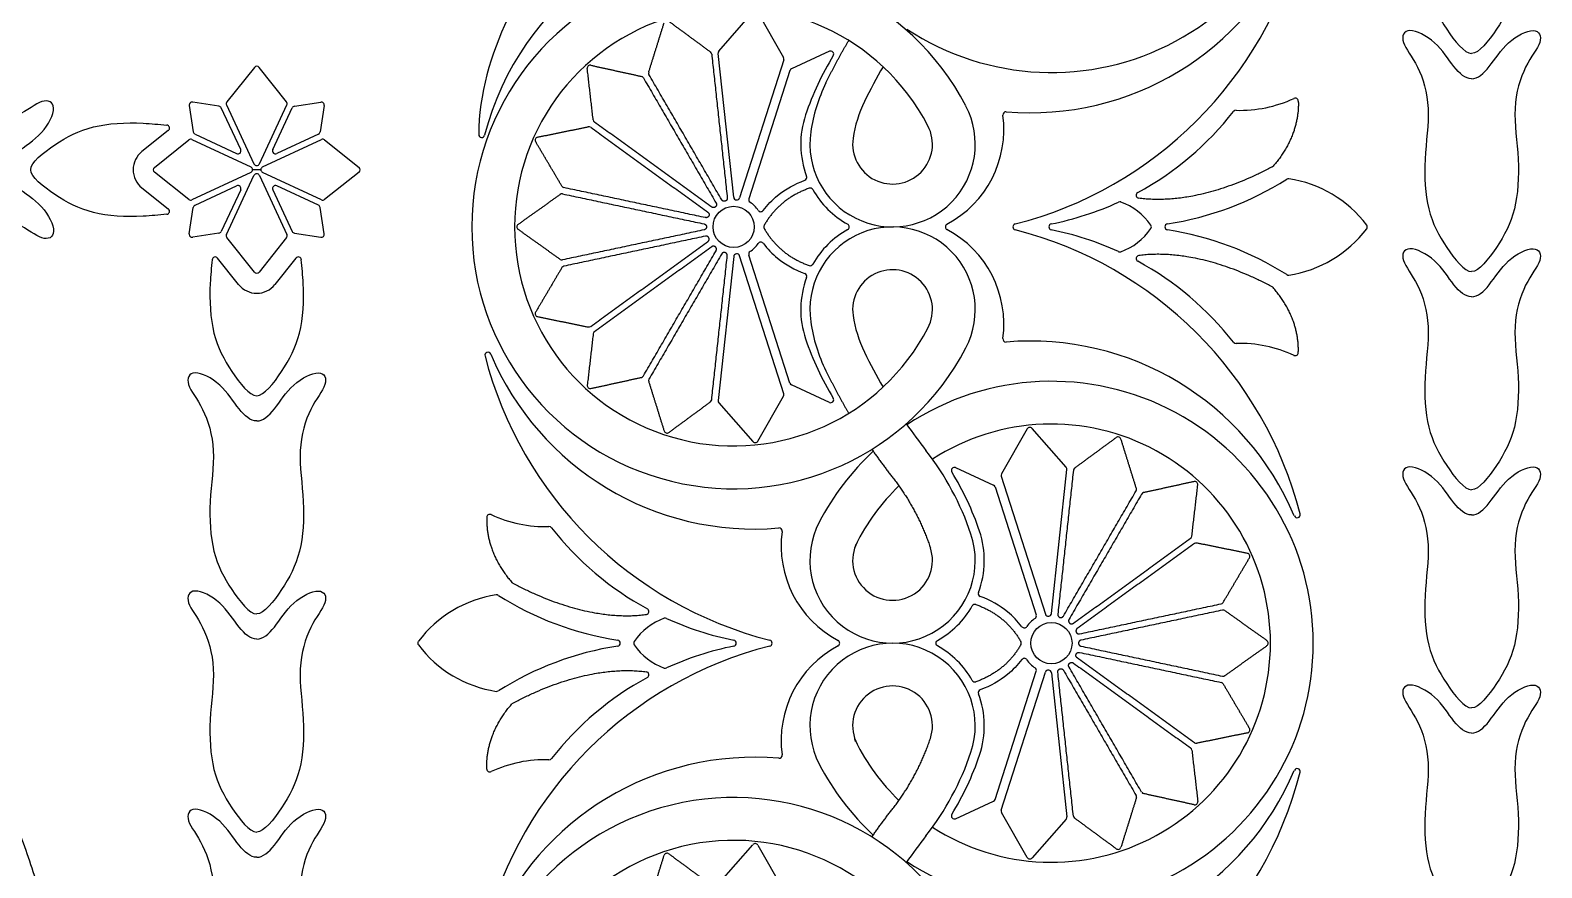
# Model space of a CAD drawing. Header units: millimetres. Extents: x -100 to 100, y -100 to 100.
# Drawn here: x 63.98 to 99.23, y 52.99 to 72.52 of the extents above; entities that cross this region are included whole.
import ezdxf

# ---------------------------------------------------------------- set-up
doc = ezdxf.new("R2010")
doc.units = ezdxf.units.MM
doc.header["$MEASUREMENT"] = 0
doc.layers.add('Layer 03', color=5, linetype='Continuous')

msp = doc.modelspace()

# ---------------------------------------------------------------- linework, layer by layer
at = {"layer": 'Layer 03'}
for p, q in [((80.039, 72.032), (80.834, 72.938)), ((80.948, 72.927), (81.546, 71.879)), ((80.385, 68.622), (80.021, 71.978)), ((82.617, 72.025), (81.732, 71.616)), ((81.552, 71.823), (80.522, 68.609)), ((81.694, 71.574), (80.737, 68.588)), ((68.891, 69.733), (68.438, 70.705)), ((69.639, 69.733), (70.093, 70.705)), ((67.204, 70.18), (66.588, 69.687)), ((66.88, 69.32), (67.682, 69.96)), ((67.756, 69.969), (69.128, 69.329)), ((67.826, 70.093), (68.797, 69.639)), ((70.705, 70.093), (69.733, 69.639)), ((67.682, 68.57), (66.88, 69.21)), ((69.128, 69.201), (67.756, 68.562)), ((66.588, 68.843), (67.204, 68.351)), ((67.826, 68.438), (68.797, 68.891)), ((68.891, 68.797), (68.438, 67.826)), ((69.639, 68.797), (70.093, 67.826)), ((70.705, 68.438), (69.733, 68.891)), ((68.843, 66.588), (68.351, 67.204)), ((70.18, 67.204), (69.687, 66.588)), ((80.385, 67.241), (80.021, 63.886)), ((81.552, 64.041), (80.522, 67.255)), ((81.694, 64.29), (80.737, 67.275)), ((82.617, 63.839), (81.732, 64.247)), ((80.039, 63.832), (80.834, 62.925)), ((80.948, 62.937), (81.546, 63.984)), ((87.229, 63.222), (86.631, 62.175)), ((88.139, 62.328), (87.343, 63.234)), ((85.56, 62.32), (86.446, 61.912)), ((86.625, 62.118), (87.655, 58.904)), ((87.792, 58.918), (88.156, 62.274)), ((86.483, 61.869), (87.44, 58.884)), ((86.483, 54.585), (87.44, 57.571)), ((86.625, 54.336), (87.655, 57.551)), ((87.792, 57.537), (88.156, 54.181)), ((85.56, 54.134), (86.446, 54.543)), ((87.229, 53.232), (86.631, 54.28)), ((88.139, 54.127), (87.343, 53.221)), ((80.039, 52.623), (80.834, 53.529)), ((80.948, 53.518), (81.546, 52.47))]:
    msp.add_line(p, q, dxfattribs=at)
for points in [[(69.21, 71.65), (68.57, 70.848)], [(69.96, 70.848), (69.32, 71.65)], [(68.385, 70.745), (67.772, 70.839)], [(70.146, 70.745), (70.759, 70.839)], [(67.691, 70.759), (67.786, 70.146)], [(68.562, 70.774), (69.201, 69.402)], [(69.329, 69.402), (69.969, 70.774)], [(70.839, 70.759), (70.745, 70.146)], [(69.402, 69.329), (70.774, 69.969)], [(70.848, 69.96), (71.65, 69.32)], [(68.562, 67.756), (69.201, 69.128)], [(69.361, 69.265), (69.169, 69.265)], [(69.329, 69.128), (69.969, 67.756)], [(70.774, 68.562), (69.402, 69.201)], [(71.65, 69.21), (70.848, 68.57)], [(67.691, 67.772), (67.786, 68.385)], [(70.839, 67.772), (70.745, 68.385)], [(68.385, 67.786), (67.772, 67.691)], [(69.21, 66.88), (68.57, 67.682)], [(69.96, 67.682), (69.32, 66.88)], [(70.146, 67.786), (70.759, 67.691)]]:
    msp.add_lwpolyline(points, dxfattribs=at)
for centre in [(80.384, 67.932), (87.793, 58.227)]:
    msp.add_circle(centre, 0.48, dxfattribs=at)
for centre, radius, start, end in [((87.793, 77.636), 6.105, 236.5062, 360), ((81.059, 68.399), 6.692, 85.7091, 165.5444), ((87.307, 77.268), 6.675, 265.1109, 337.0985), ((84.671, 76.925), 9.211, 284.3254, 345.5405), ((80.384, 67.932), 6.105, 27.4996, 180), ((80.384, 67.932), 5.107, 27.5, 180), ((79.802, 71.954), 0.0704, 6.1828, 53.6544), ((80.091, 71.986), 0.0704, 138.7112, 186.1828), ((88.456, 68.393), 6.747, 148.4433, 161.4283), ((82.647, 71.961), 0.0704, 328.4433, 114.7634), ((69.265, 71.606), 0.0704, 38.5846, 141.4154), ((77.042, 71.631), 0.0704, 77.6021, 186.6068), ((78.471, 71.518), 0.0704, 162.659, 210.1306), ((81.485, 71.844), 0.0704, 342.235, 29.7066), ((81.761, 71.552), 0.0704, 114.7634, 162.235), ((94.945, 65.25), 12.802, 149.9203, 154.0496), ((78.219, 71.372), 0.0704, 30.1306, 77.6021), ((86.083, 69.563), 3.945, 154.0496, 171.5255), ((67.761, 70.77), 0.0704, 81.2435, 188.7565), ((68.625, 70.804), 0.0704, 141.4154, 205), ((69.905, 70.804), 0.0704, 335, 38.5846), ((70.77, 70.77), 0.0704, 351.2435, 98.7565), ((86.083, 69.563), 2.947, 154.0496, 171.5255), ((92.184, 73.665), 3.016, 268.3699, 294.7926), ((93.478, 70.863), 0.0704, 2.313, 114.7926), ((68.374, 70.675), 0.0704, 25, 81.2435), ((70.156, 70.675), 0.0704, 98.7565, 155), ((84.089, 69.86), 2.14, 161.4283, 200.5145), ((84.089, 69.86), 1.928, 171.5255, 27.4989), ((84.186, 70.202), 2.499, 297.959, 7.7055), ((86.733, 70.546), 0.0704, 85.1109, 187.7055), ((86.363, 75.069), 7.211, 298.5007, 321.9383), ((92.096, 70.58), 0.0704, 88.3699, 141.9383), ((67.161, 70.235), 0.0704, 308.5846, 84.8825), ((67.855, 70.156), 0.0704, 188.7565, 245), ((70.675, 70.156), 0.0704, 295, 351.2435), ((77.009, 70.197), 0.0704, 54.0783, 101.5499), ((77.18, 70.433), 0.0704, 186.6068, 234.0783), ((84.089, 69.86), 0.93, 171.5255, 27.5), ((67.726, 69.905), 0.0704, 65, 128.5846), ((70.804, 69.905), 0.0704, 51.4154, 115), ((74.511, 70.087), 0.0704, 179.9404, 345.5444), ((75.828, 69.955), 0.0704, 101.5499, 210.5545), ((66.924, 69.265), 0.54, 128.5846, 231.4154), ((68.827, 69.703), 0.0704, 245, 25), ((69.703, 69.703), 0.0704, 155, 295), ((66.924, 69.265), 0.0704, 128.5846, 231.4154), ((69.099, 69.265), 0.0704, 295, 65), ((69.265, 69.432), 0.0704, 205, 335), ((69.265, 69.099), 0.0704, 25, 155), ((69.432, 69.265), 0.0704, 115, 245), ((71.606, 69.265), 0.0704, 308.5846, 51.4154), ((82.019, 69.086), 0.0704, 290.2491, 20.5145), ((92.908, 69.392), 0.0704, 297.8858, 318.7274), ((68.827, 68.827), 0.0704, 335, 115), ((69.703, 68.827), 0.0704, 65, 205), ((76.441, 68.917), 0.0704, 210.5545, 258.0337), ((82.169, 68.765), 0.0704, 29.693, 109.4667), ((84.089, 69.86), 2.14, 209.693, 240.7518), ((89.838, 68.67), 0.0704, 118.5007, 262.3825), ((89.392, 75.174), 7.257, 278.7502, 302.3831), ((93.317, 68.986), 0.0704, 81.3906, 122.3831), ((92.908, 66.287), 2.8, 37.0477, 81.3906), ((67.726, 68.625), 0.0704, 231.4154, 295), ((67.855, 68.374), 0.0704, 115, 171.2435), ((70.675, 68.374), 0.0704, 8.7565, 65), ((70.804, 68.625), 0.0704, 245, 308.5846), ((76.381, 68.632), 0.0704, 78.0261, 125.4977), ((80.455, 68.63), 0.0704, 186.1828, 342.235), ((80.805, 68.567), 0.0704, 162.235, 236.4901), ((80.384, 67.932), 0.691, 33.887, 56.4901), ((86.363, 75.069), 7.211, 281.4156, 294.5409), ((89.388, 68.446), 0.0704, 70.5139, 114.5409), ((88.94, 67.181), 1.411, 34.0307, 70.5139), ((67.161, 68.296), 0.0704, 275.1175, 51.4154), ((81.016, 68.356), 0.0704, 213.887, 322.6225), ((67.761, 67.761), 0.0704, 171.2435, 278.7565), ((68.374, 67.855), 0.0704, 278.7565, 335), ((68.625, 67.726), 0.0704, 155, 218.5846), ((69.905, 67.726), 0.0704, 321.4154, 25), ((70.156, 67.855), 0.0704, 205, 261.2435), ((70.77, 67.761), 0.0704, 261.2435, 8.7565), ((80.384, 67.932), 6.105, 180, 332.5004), ((80.384, 67.932), 5.107, 180, 332.5), ((75.399, 67.932), 0.0704, 125.4977, 234.5023), ((81.156, 67.932), 0.0704, 150.0428, 209.9572), ((84.089, 66.003), 1.928, 332.5011, 188.4745), ((84.089, 66.003), 2.14, 119.2482, 150.307), ((83.009, 67.932), 0.0704, 299.2482, 60.7518), ((85.391, 67.932), 0.0704, 117.959, 242.041), ((84.186, 65.662), 2.499, 352.2945, 62.041), ((86.967, 67.932), 0.0704, 104.3254, 255.6746), ((84.671, 58.939), 9.211, 14.4595, 75.6746), ((87.804, 67.932), 0.0704, 101.4156, 258.5844), ((86.363, 60.795), 7.211, 65.4591, 78.5844), ((88.94, 68.682), 1.411, 289.4861, 325.9693), ((90.052, 67.932), 0.0704, 325.9693, 34.0307), ((90.507, 67.932), 0.0704, 98.7502, 261.2498), ((89.392, 60.69), 7.257, 57.6169, 81.2498), ((92.908, 69.576), 2.8, 278.6094, 322.9523), ((95.087, 67.932), 0.0704, 322.9523, 37.0477), ((80.805, 67.297), 0.0704, 123.5099, 197.765), ((80.384, 67.932), 0.691, 303.5099, 326.113), ((81.016, 67.507), 0.0704, 37.3775, 146.113), ((89.388, 67.418), 0.0704, 245.4591, 289.4861), ((68.296, 67.161), 0.0704, 38.5846, 174.8825), ((70.235, 67.161), 0.0704, 5.1175, 141.4154), ((76.381, 67.232), 0.0704, 234.5023, 281.9739), ((76.441, 66.947), 0.0704, 101.9739, 149.4455), ((80.455, 67.234), 0.0704, 17.765, 173.8172), ((82.169, 67.098), 0.0704, 250.5333, 330.307), ((89.838, 67.194), 0.0704, 97.6175, 241.4993), ((86.363, 60.795), 7.211, 38.0617, 61.4993), ((69.265, 66.924), 0.0704, 218.5846, 321.4154), ((84.089, 66.003), 2.14, 159.4855, 198.5717), ((82.019, 66.778), 0.0704, 339.4855, 69.7509), ((84.089, 66.003), 0.93, 332.5, 188.4745), ((93.317, 66.878), 0.0704, 237.6169, 278.6094), ((69.265, 66.924), 0.54, 218.5846, 321.4154), ((92.908, 66.472), 0.0704, 41.2726, 62.1142), ((75.828, 65.908), 0.0704, 149.4455, 258.4501), ((77.009, 65.667), 0.0704, 258.4501, 305.9217), ((86.083, 66.301), 3.945, 188.4745, 205.9504), ((86.083, 66.301), 2.947, 188.4745, 205.9504), ((77.18, 65.431), 0.0704, 125.9217, 173.3932), ((88.456, 67.471), 6.747, 198.5717, 211.5567), ((86.733, 65.318), 0.0704, 172.2945, 274.8891), ((87.307, 58.596), 6.675, 22.9015, 94.8891), ((92.096, 65.284), 0.0704, 218.0617, 271.6301), ((92.184, 62.199), 3.016, 65.2074, 91.6301), ((74.656, 64.938), 0.0704, 22.9015, 194.4595), ((83.507, 67.22), 9.211, 194.4595, 255.6746), ((80.87, 67.563), 6.675, 202.9015, 274.8891), ((94.945, 70.613), 12.802, 205.9504, 210.0797), ((93.478, 65), 0.0704, 245.2074, 357.687), ((77.042, 64.233), 0.0704, 173.3932, 282.3979), ((78.219, 64.492), 0.0704, 282.3979, 329.8694), ((78.471, 64.346), 0.0704, 149.8694, 197.341), ((81.761, 64.311), 0.0704, 197.765, 245.2366), ((87.793, 58.227), 6.105, 0, 123.4938), ((79.802, 63.909), 0.0704, 306.3456, 353.8172), ((80.091, 63.878), 0.0704, 173.8172, 221.2888), ((81.485, 64.019), 0.0704, 330.2934, 17.765), ((82.647, 63.903), 0.0704, 245.2366, 31.5567), ((78.831, 63.195), 0.0704, 197.341, 306.3456), ((94.945, 70.613), 12.802, 214.6123, 218.0717), ((87.793, 58.227), 5.107, 0, 122.8968), ((87.29, 63.187), 0.0704, 41.2888, 150.2934), ((80.887, 62.972), 0.0704, 221.2888, 330.2934), ((89.347, 62.965), 0.0704, 17.341, 126.3456), ((87.793, 58.227), 6.105, 132.8864, 152.5), ((79.721, 58.688), 6.536, 18.5717, 38.0721), ((85.53, 62.256), 0.0704, 65.2366, 211.5567), ((79.721, 58.688), 6.747, 18.5717, 31.5567), ((86.692, 62.14), 0.0704, 150.2934, 197.765), ((88.086, 62.281), 0.0704, 353.8172, 41.2888), ((88.375, 62.25), 0.0704, 126.3456, 173.8172), ((87.793, 58.227), 5.107, 134.1258, 153.3181), ((86.416, 61.848), 0.0704, 17.765, 65.2366), ((89.706, 61.813), 0.0704, 329.8694, 17.341), ((89.958, 61.667), 0.0704, 102.3979, 149.8694), ((91.136, 61.926), 0.0704, 353.3932, 102.3979), ((74.699, 61.159), 0.0704, 65.2074, 177.687), ((75.993, 63.961), 3.016, 245.2074, 271.6301), ((84.089, 60.156), 1.928, 152.5, 18.5717), ((93.522, 61.221), 0.0704, 202.9015, 14.4595), ((76.081, 60.876), 0.0704, 38.0617, 91.6301), ((81.814, 65.365), 7.211, 218.0617, 241.4993), ((81.445, 60.842), 0.0704, 352.2945, 94.8891), ((83.991, 60.497), 2.499, 172.2945, 242.041), ((84.089, 60.156), 2.14, 339.4855, 18.5717), ((90.997, 60.728), 0.0704, 305.9217, 353.3932), ((84.089, 60.156), 0.93, 152.5, 18.5717), ((91.168, 60.492), 0.0704, 78.4501, 125.9217), ((92.349, 60.251), 0.0704, 329.4455, 78.4501), ((75.269, 59.688), 0.0704, 221.2726, 242.1142), ((75.269, 56.583), 2.8, 98.6094, 142.9523), ((74.86, 59.282), 0.0704, 57.6169, 98.6094), ((78.785, 65.47), 7.257, 237.6169, 261.2498), ((86.159, 59.381), 0.0704, 159.4855, 249.7509), ((78.339, 58.966), 0.0704, 277.6175, 61.4993), ((84.089, 60.156), 2.14, 299.2482, 330.307), ((86.009, 59.061), 0.0704, 70.5333, 150.307), ((87.373, 58.862), 0.0704, 303.5099, 17.765), ((87.722, 58.925), 0.0704, 197.765, 353.8172), ((91.736, 59.212), 0.0704, 281.9663, 329.4455), ((91.797, 58.928), 0.0704, 54.5023, 101.9739), ((79.237, 57.477), 1.411, 109.4861, 145.9693), ((78.79, 58.741), 0.0704, 65.4591, 109.4861), ((81.814, 65.365), 7.211, 245.4591, 258.5844), ((87.161, 58.652), 0.0704, 217.3775, 326.113), ((87.793, 58.227), 0.691, 123.5099, 146.113), ((73.09, 58.227), 0.0704, 142.9523, 217.0477), ((75.269, 59.872), 2.8, 217.0477, 261.3906), ((83.507, 49.235), 9.211, 104.3254, 165.5405), ((78.785, 50.985), 7.257, 98.7502, 122.3831), ((77.67, 58.227), 0.0704, 278.7502, 81.2498), ((78.126, 58.227), 0.0704, 145.9693, 214.0307), ((79.237, 58.978), 1.411, 214.0307, 250.5139), ((81.814, 51.09), 7.211, 101.4156, 114.5409), ((80.373, 58.227), 0.0704, 281.4156, 78.5844), ((81.21, 58.227), 0.0704, 284.3254, 75.6746), ((83.991, 55.958), 2.499, 117.959, 187.7055), ((84.089, 56.299), 1.928, 341.4283, 207.5), ((82.786, 58.227), 0.0704, 297.959, 62.041), ((87.793, 58.227), 6.105, 236.5062, 0), ((87.793, 58.227), 5.107, 237.1032, 0), ((85.168, 58.227), 0.0704, 119.2482, 240.7518), ((84.089, 56.299), 2.14, 29.693, 60.7518), ((87.021, 58.227), 0.0704, 330.0428, 29.9572), ((92.778, 58.227), 0.0704, 305.4977, 54.5023), ((87.161, 57.803), 0.0704, 33.887, 142.6225), ((87.793, 58.227), 0.691, 213.887, 236.4901), ((78.339, 57.489), 0.0704, 298.5007, 82.3825), ((78.79, 57.714), 0.0704, 250.5139, 294.5409), ((87.373, 57.592), 0.0704, 342.235, 56.4901), ((87.722, 57.529), 0.0704, 6.1828, 162.235), ((91.797, 57.527), 0.0704, 258.0261, 305.4977), ((74.86, 57.173), 0.0704, 261.3906, 302.3831), ((81.814, 51.09), 7.211, 118.5007, 141.9383), ((84.089, 56.299), 0.93, 341.4283, 207.5), ((86.009, 57.394), 0.0704, 209.693, 289.4667), ((86.159, 57.073), 0.0704, 110.2491, 200.5145), ((91.736, 57.242), 0.0704, 30.5545, 78.0261), ((75.269, 56.767), 0.0704, 117.8858, 138.7274), ((84.089, 56.299), 2.14, 341.4283, 20.5145), ((92.349, 56.204), 0.0704, 281.5499, 30.5545), ((87.793, 58.227), 5.107, 206.6819, 225.8742), ((79.721, 57.766), 6.536, 321.9279, 341.4283), ((90.997, 55.726), 0.0704, 6.6068, 54.0783), ((91.168, 55.962), 0.0704, 234.0783, 281.5499), ((80.87, 48.892), 6.675, 85.1109, 157.0985), ((75.993, 52.494), 3.016, 88.3699, 114.7926), ((76.081, 55.579), 0.0704, 268.3699, 321.9383), ((81.445, 55.613), 0.0704, 265.1109, 7.7055), ((87.793, 58.227), 6.105, 207.5, 227.1136), ((79.721, 57.766), 6.747, 328.4433, 341.4283), ((74.699, 55.296), 0.0704, 182.313, 294.7926), ((87.307, 57.858), 6.675, 265.1109, 337.0985), ((84.671, 57.516), 9.211, 284.3254, 345.5405), ((93.522, 55.233), 0.0704, 345.5405, 157.0985), ((80.384, 48.523), 6.105, 27.4996, 180), ((89.706, 54.641), 0.0704, 342.659, 30.1306), ((89.958, 54.787), 0.0704, 210.1306, 257.6021), ((86.416, 54.607), 0.0704, 294.7634, 342.235), ((86.692, 54.315), 0.0704, 162.235, 209.7066), ((91.136, 54.529), 0.0704, 257.6021, 6.6068), ((85.53, 54.198), 0.0704, 148.4433, 294.7634), ((88.086, 54.173), 0.0704, 318.7112, 6.1828), ((88.375, 54.205), 0.0704, 186.1828, 233.6544), ((80.384, 48.523), 5.107, 27.5, 180), ((94.945, 45.841), 12.802, 141.9283, 145.3877), ((78.831, 53.26), 0.0704, 53.6544, 162.659), ((80.887, 53.483), 0.0704, 29.7066, 138.7112), ((87.29, 53.267), 0.0704, 209.7066, 318.7112), ((89.347, 53.49), 0.0704, 233.6544, 342.659)]:
    msp.add_arc(centre, radius, start, end, dxfattribs=at)
for points, knots in [([(80.833, 77.545), (79.069, 76.783), (76.778, 75.167), (75.058, 73.113), (74.442, 71.011), (74.441, 70.087)], [0.165914, 0.165914, 0.165914, 0.165914, 3.251906, 6.503812, 9.241287, 9.241287, 9.241287, 9.241287]), ([(63.995, 69.265), (63.995, 69.432), (64.567, 69.885), (65.389, 70.323), (66.394, 70.382), (66.986, 70.321), (67.167, 70.305)], [-7.459801, -7.459801, -7.459801, -7.459801, -6.713821, -5.96784, -5.22186, -4.883497, -4.883497, -4.883497, -4.883497]), ([(67.167, 68.226), (66.986, 68.209), (66.394, 68.149), (65.389, 68.207), (64.567, 68.646), (63.995, 69.099), (63.995, 69.265)], [4.883497, 4.883497, 4.883497, 4.883497, 5.22186, 5.96784, 6.713821, 7.459801, 7.459801, 7.459801, 7.459801]), ([(68.226, 67.167), (68.209, 66.986), (68.149, 66.394), (68.207, 65.389), (68.646, 64.567), (69.099, 63.995), (69.265, 63.995)], [4.883497, 4.883497, 4.883497, 4.883497, 5.22186, 5.96784, 6.713821, 7.459801, 7.459801, 7.459801, 7.459801]), ([(69.265, 63.995), (69.432, 63.995), (69.885, 64.567), (70.323, 65.389), (70.382, 66.394), (70.321, 66.986), (70.305, 67.167)], [-7.459801, -7.459801, -7.459801, -7.459801, -6.713821, -5.96784, -5.22186, -4.883497, -4.883497, -4.883497, -4.883497])]:
    msp.add_open_spline(points, degree=3, knots=knots, dxfattribs=at)
for points, degree in [([(97.589, 76.473), (97.444, 76.473), (97.179, 76.699), (96.777, 77.364), (96.06, 77.713), (95.898, 77.346), (96.353, 76.822), (96.659, 75.816), (96.459, 74.597), (96.531, 73.369), (96.969, 72.547), (97.422, 71.974), (97.589, 71.974)], 3), ([(97.589, 76.473), (97.734, 76.473), (97.998, 76.699), (98.4, 77.364), (99.117, 77.713), (99.279, 77.346), (98.825, 76.822), (98.518, 75.816), (98.719, 74.597), (98.647, 73.369), (98.208, 72.547), (97.755, 71.974), (97.589, 71.974)], 3), ([(78.404, 71.539), (78.584, 72.115), (78.763, 72.69)], 2), ([(78.872, 72.726), (79.358, 72.368), (79.844, 72.011)], 2), ([(97.589, 71.387), (97.444, 71.387), (97.179, 71.614), (96.777, 72.278), (96.06, 72.627), (95.898, 72.26), (96.353, 71.736), (96.659, 70.731), (96.459, 69.511), (96.531, 68.283), (96.969, 67.461), (97.422, 66.889), (97.589, 66.889)], 3), ([(97.589, 71.387), (97.734, 71.387), (97.998, 71.614), (98.4, 72.278), (99.117, 72.627), (99.279, 72.26), (98.825, 71.736), (98.518, 70.731), (98.719, 69.511), (98.647, 68.283), (98.208, 67.461), (97.755, 66.889), (97.589, 66.889)], 3), ([(79.872, 71.962), (80.054, 70.284), (80.236, 68.606)], 2), ([(77.11, 70.425), (77.041, 71.024), (76.972, 71.623)], 2), ([(77.057, 71.699), (77.646, 71.57), (78.234, 71.441)], 2), ([(78.28, 71.407), (79.127, 69.948), (79.975, 68.488)], 2), ([(80.105, 68.563), (79.257, 70.023), (78.41, 71.483)], 2), ([(63.408, 69.265), (63.408, 69.41), (63.634, 69.675), (64.298, 70.077), (64.648, 70.793), (64.28, 70.956), (63.756, 70.501), (62.751, 70.195), (61.531, 70.395), (60.303, 70.323), (59.481, 69.885), (58.909, 69.432), (58.909, 69.265)], 3), ([(75.814, 70.025), (76.405, 70.145), (76.995, 70.266)], 2), ([(77.051, 70.254), (78.417, 69.264), (79.783, 68.274)], 2), ([(79.872, 68.395), (78.506, 69.386), (77.139, 70.376)], 2), ([(76.38, 68.881), (76.074, 69.4), (75.767, 69.92)], 2), ([(63.408, 69.265), (63.408, 69.12), (63.634, 68.856), (64.298, 68.454), (64.648, 67.737), (64.28, 67.575), (63.756, 68.029), (62.751, 68.335), (61.531, 68.135), (60.303, 68.207), (59.481, 68.646), (58.909, 69.099), (58.909, 69.265)], 3), ([(79.727, 68.148), (78.077, 68.498), (76.426, 68.848)], 2), ([(82.145, 68.832), (81.452, 68.587), (81.095, 67.967)], 2), ([(81.409, 68.662), (81.594, 68.813), (81.807, 68.933), (82.043, 69.02)], 3), ([(75.358, 67.989), (75.849, 68.339), (76.34, 68.689)], 2), ([(76.395, 68.701), (78.046, 68.351), (79.697, 68.001)], 2), ([(81.072, 68.314), (81.172, 68.444), (81.284, 68.56), (81.409, 68.662)], 3), ([(76.34, 67.174), (75.849, 67.524), (75.358, 67.875)], 2), ([(79.697, 67.863), (78.046, 67.513), (76.395, 67.163)], 2), ([(79.728, 67.716), (78.077, 67.366), (76.426, 67.016)], 2), ([(81.095, 67.897), (81.452, 67.277), (82.145, 67.032)], 2), ([(77.051, 65.61), (78.417, 66.6), (79.784, 67.59)], 2), ([(79.872, 67.468), (78.506, 66.478), (77.139, 65.488)], 2), ([(78.28, 64.457), (79.127, 65.916), (79.975, 67.376)], 2), ([(81.072, 67.55), (81.172, 67.42), (81.284, 67.304), (81.409, 67.201)], 3), ([(97.589, 66.302), (97.444, 66.302), (97.179, 66.528), (96.777, 67.192), (96.06, 67.541), (95.898, 67.174), (96.353, 66.65), (96.659, 65.645), (96.459, 64.425), (96.531, 63.197), (96.969, 62.375), (97.422, 61.803), (97.589, 61.803)], 3), ([(97.589, 66.302), (97.734, 66.302), (97.998, 66.528), (98.4, 67.192), (99.117, 67.541), (99.279, 67.174), (98.825, 66.65), (98.518, 65.645), (98.719, 64.425), (98.647, 63.197), (98.208, 62.375), (97.755, 61.803), (97.589, 61.803)], 3), ([(76.38, 66.983), (76.074, 66.463), (75.767, 65.944)], 2), ([(80.105, 67.3), (79.257, 65.841), (78.41, 64.381)], 2), ([(79.872, 63.902), (80.054, 65.58), (80.236, 67.258)], 2), ([(81.409, 67.201), (81.594, 67.05), (81.807, 66.931), (82.043, 66.844)], 3), ([(75.814, 65.839), (76.405, 65.719), (76.995, 65.598)], 2), ([(77.11, 65.439), (77.041, 64.84), (76.972, 64.241)], 2), ([(69.265, 63.408), (69.12, 63.408), (68.856, 63.634), (68.454, 64.298), (67.737, 64.648), (67.575, 64.28), (68.029, 63.756), (68.335, 62.751), (68.135, 61.531), (68.207, 60.303), (68.646, 59.481), (69.099, 58.909), (69.265, 58.909)], 3), ([(69.265, 63.408), (69.41, 63.408), (69.675, 63.634), (70.077, 64.298), (70.793, 64.648), (70.956, 64.28), (70.501, 63.756), (70.195, 62.751), (70.395, 61.531), (70.323, 60.303), (69.885, 59.481), (69.432, 58.909), (69.265, 58.909)], 3), ([(77.057, 64.164), (77.646, 64.294), (78.234, 64.423)], 2), ([(78.404, 64.325), (78.584, 63.749), (78.763, 63.174)], 2), ([(78.872, 63.138), (79.358, 63.495), (79.844, 63.853)], 2), ([(89.305, 63.021), (88.819, 62.664), (88.333, 62.307)], 2), ([(89.773, 61.834), (89.594, 62.41), (89.414, 62.986)], 2), ([(88.305, 62.257), (88.123, 60.58), (87.942, 58.902)], 2), ([(97.589, 61.216), (97.444, 61.216), (97.179, 61.442), (96.777, 62.106), (96.06, 62.456), (95.898, 62.088), (96.353, 61.564), (96.659, 60.559), (96.459, 59.339), (96.531, 58.111), (96.969, 57.289), (97.422, 56.717), (97.589, 56.717)], 3), ([(97.589, 61.216), (97.734, 61.216), (97.998, 61.442), (98.4, 62.106), (99.117, 62.456), (99.279, 62.088), (98.825, 61.564), (98.518, 60.559), (98.719, 59.339), (98.647, 58.111), (98.208, 57.289), (97.755, 56.717), (97.589, 56.717)], 3), ([(88.073, 58.859), (88.92, 60.318), (89.767, 61.778)], 2), ([(89.897, 61.703), (89.05, 60.243), (88.203, 58.783)], 2), ([(91.121, 61.995), (90.532, 61.865), (89.943, 61.736)], 2), ([(91.067, 60.72), (91.136, 61.319), (91.206, 61.918)], 2), ([(88.305, 58.691), (89.672, 59.681), (91.038, 60.671)], 2), ([(91.126, 60.549), (89.76, 59.56), (88.394, 58.57)], 2), ([(92.363, 60.32), (91.773, 60.441), (91.182, 60.561)], 2), ([(91.797, 59.177), (92.103, 59.696), (92.41, 60.215)], 2), ([(69.265, 58.322), (69.12, 58.322), (68.856, 58.548), (68.454, 59.212), (67.737, 59.562), (67.575, 59.195), (68.029, 58.67), (68.335, 57.665), (68.135, 56.445), (68.207, 55.217), (68.646, 54.395), (69.099, 53.823), (69.265, 53.823)], 3), ([(69.265, 58.322), (69.41, 58.322), (69.675, 58.548), (70.077, 59.212), (70.793, 59.562), (70.956, 59.195), (70.501, 58.67), (70.195, 57.665), (70.395, 56.445), (70.323, 55.217), (69.885, 54.395), (69.432, 53.823), (69.265, 53.823)], 3), ([(86.768, 58.958), (86.583, 59.109), (86.37, 59.228), (86.134, 59.315)], 3), ([(86.032, 59.127), (86.725, 58.882), (87.082, 58.263)], 2), ([(87.105, 58.609), (87.006, 58.739), (86.893, 58.856), (86.768, 58.958)], 3), ([(88.45, 58.444), (90.1, 58.794), (91.751, 59.144)], 2), ([(91.782, 58.997), (90.131, 58.646), (88.48, 58.296)], 2), ([(92.819, 58.285), (92.328, 58.635), (91.838, 58.985)], 2), ([(87.082, 58.192), (86.725, 57.572), (86.032, 57.327)], 2), ([(88.48, 58.158), (90.131, 57.808), (91.782, 57.458)], 2), ([(91.838, 57.47), (92.328, 57.82), (92.819, 58.17)], 2), ([(87.105, 57.846), (87.006, 57.716), (86.893, 57.599), (86.768, 57.497)], 3), ([(91.126, 55.905), (89.76, 56.895), (88.393, 57.885)], 2), ([(88.449, 58.011), (90.1, 57.661), (91.751, 57.311)], 2), ([(86.768, 57.497), (86.583, 57.346), (86.37, 57.227), (86.134, 57.14)], 3), ([(88.305, 54.197), (88.123, 55.875), (87.942, 57.553)], 2), ([(88.073, 57.596), (88.92, 56.136), (89.767, 54.677)], 2), ([(89.897, 54.752), (89.05, 56.212), (88.203, 57.671)], 2), ([(88.305, 57.764), (89.672, 56.774), (91.038, 55.784)], 2), ([(91.797, 57.278), (92.103, 56.759), (92.41, 56.24)], 2), ([(97.589, 56.13), (97.444, 56.13), (97.179, 56.356), (96.777, 57.02), (96.06, 57.37), (95.898, 57.003), (96.353, 56.478), (96.659, 55.473), (96.459, 54.253), (96.531, 53.025), (96.969, 52.203), (97.422, 51.631), (97.589, 51.631)], 3), ([(97.589, 56.13), (97.734, 56.13), (97.998, 56.356), (98.4, 57.02), (99.117, 57.37), (99.279, 57.003), (98.825, 56.478), (98.518, 55.473), (98.719, 54.253), (98.647, 53.025), (98.208, 52.203), (97.755, 51.631), (97.589, 51.631)], 3), ([(92.363, 56.135), (91.773, 56.014), (91.182, 55.893)], 2), ([(91.067, 55.735), (91.136, 55.136), (91.206, 54.537)], 2), ([(91.121, 54.46), (90.532, 54.589), (89.943, 54.719)], 2), ([(69.265, 53.236), (69.12, 53.236), (68.856, 53.462), (68.454, 54.126), (67.737, 54.476), (67.575, 54.109), (68.029, 53.584), (68.335, 52.579), (68.135, 51.36), (68.207, 50.131), (68.646, 49.309), (69.099, 48.737), (69.265, 48.737)], 3), ([(69.265, 53.236), (69.41, 53.236), (69.675, 53.462), (70.077, 54.126), (70.793, 54.476), (70.956, 54.109), (70.501, 53.584), (70.195, 52.579), (70.395, 51.36), (70.323, 50.131), (69.885, 49.309), (69.432, 48.737), (69.265, 48.737)], 3), ([(89.773, 54.62), (89.594, 54.045), (89.414, 53.469)], 2), ([(89.305, 53.433), (88.819, 53.791), (88.333, 54.148)], 2), ([(78.404, 52.13), (78.584, 52.705), (78.763, 53.281)], 2), ([(78.872, 53.317), (79.358, 52.959), (79.844, 52.602)], 2)]:
    msp.add_open_spline(points, degree=degree, dxfattribs=at)
for points, weights in [([(82.536, 71.289), (82.782, 71.794), (83.067, 72.277)], [0.999999997335, 0.997851911537, 0.997354930222]), ([(93.549, 70.866), (93.581, 70.052), (92.961, 69.346)], [0.991086190686, 0.931627267798, 0.998993724523]), ([(92.941, 69.33), (91.213, 68.415), (89.828, 68.6)], [0.996253518444, 0.951418316504, 0.992804499628]), ([(92.941, 66.534), (91.213, 67.448), (89.828, 67.263)], [0.996253518444, 0.951418316504, 0.992804499628]), ([(93.549, 64.998), (93.581, 65.811), (92.961, 66.518)], [0.991086190686, 0.931627267798, 0.998993724523]), ([(82.536, 64.574), (82.782, 64.07), (83.067, 63.587)], [0.999999997335, 0.997851911537, 0.997354930222]), ([(83.606, 62.747), (83.834, 62.418), (84.081, 62.103)], [0.997776199129, 0.998468414763, 1]), ([(84.081, 62.103), (84.668, 61.354), (84.971, 60.452)], [1, 0.985555526944, 1]), ([(74.629, 61.162), (74.596, 60.348), (75.216, 59.641)], [0.991086190686, 0.931627267798, 0.998993724523]), ([(83.23, 60.52), (83.218, 60.486), (83.207, 60.452)], [0.998930088524, 0.99944361276, 1]), ([(75.236, 59.625), (76.965, 58.711), (78.349, 58.896)], [0.996253518444, 0.951418316504, 0.992804499628]), ([(60.006, 59.556), (69.168, 50.394), (62.372, 39.362)], [1, 0.784595760615, 1]), ([(75.236, 56.829), (76.965, 57.744), (78.349, 57.559)], [0.996253518444, 0.951418316504, 0.992804499628]), ([(74.629, 55.293), (74.596, 56.107), (75.216, 56.813)], [0.991086190686, 0.931627267798, 0.998993724523]), ([(83.23, 55.934), (83.218, 55.968), (83.207, 56.003)], [0.998930088524, 0.99944361276, 1]), ([(84.081, 54.351), (84.668, 55.1), (84.971, 56.003)], [1, 0.985555526944, 1]), ([(83.606, 53.708), (83.834, 54.037), (84.081, 54.351)], [0.997776199129, 0.998468414763, 1])]:
    msp.add_rational_spline(points, weights, degree=2, dxfattribs=at)
for points, weights, knots in [([(79.975, 68.488), (80.003, 68.439), (79.961, 68.4), (79.919, 68.362), (79.872, 68.395)], [1, 0.777002532812, 1, 0.777002532812, 1], [3.7649943, 3.7649943, 3.7649943, 3.846703, 3.846703, 3.9284118, 3.9284118, 3.9284118]), ([(80.236, 68.606), (80.242, 68.55), (80.187, 68.532), (80.133, 68.514), (80.105, 68.563)], [1, 0.777002534164, 1, 0.777002534164, 1], [3.7649943, 3.7649943, 3.7649943, 3.846703, 3.846703, 3.9284118, 3.9284118, 3.9284118]), ([(79.783, 68.274), (79.83, 68.241), (79.806, 68.189), (79.783, 68.136), (79.727, 68.148)], [1, 0.776560308122, 1, 0.776560308122, 1], [6.4871414, 6.4871414, 6.4871414, 6.5689344, 6.5689344, 6.6507274, 6.6507274, 6.6507274]), ([(79.697, 68.001), (79.753, 67.989), (79.753, 67.932), (79.753, 67.875), (79.697, 67.863)], [1, 0.777002531931, 1, 0.777002531931, 1], [4.039016, 4.039016, 4.039016, 4.1207247, 4.1207247, 4.2024335, 4.2024335, 4.2024335]), ([(79.784, 67.59), (79.83, 67.623), (79.807, 67.676), (79.784, 67.728), (79.728, 67.716)], [1, 0.777002534424, 1, 0.777002534424, 1], [6.4880822, 6.4880822, 6.4880822, 6.5697909, 6.5697909, 6.6514997, 6.6514997, 6.6514997]), ([(79.975, 67.376), (80.003, 67.425), (79.961, 67.464), (79.919, 67.502), (79.872, 67.468)], [1, 0.777002532812, 1, 0.777002532812, 1], [3.7649943, 3.7649943, 3.7649943, 3.846703, 3.846703, 3.9284118, 3.9284118, 3.9284118]), ([(80.236, 67.258), (80.242, 67.314), (80.187, 67.332), (80.133, 67.35), (80.105, 67.3)], [1, 0.777002534164, 1, 0.777002534164, 1], [3.7649943, 3.7649943, 3.7649943, 3.846703, 3.846703, 3.9284118, 3.9284118, 3.9284118]), ([(87.942, 58.902), (87.936, 58.845), (87.99, 58.827), (88.044, 58.809), (88.073, 58.859)], [1, 0.777002534164, 1, 0.777002534164, 1], [3.7649943, 3.7649943, 3.7649943, 3.846703, 3.846703, 3.9284118, 3.9284118, 3.9284118]), ([(88.203, 58.783), (88.174, 58.734), (88.216, 58.696), (88.259, 58.657), (88.305, 58.691)], [1, 0.777002532812, 1, 0.777002532812, 1], [3.7649943, 3.7649943, 3.7649943, 3.846703, 3.846703, 3.9284118, 3.9284118, 3.9284118]), ([(88.394, 58.57), (88.348, 58.536), (88.371, 58.484), (88.394, 58.432), (88.45, 58.444)], [1, 0.776560308122, 1, 0.776560308122, 1], [6.4871414, 6.4871414, 6.4871414, 6.5689344, 6.5689344, 6.6507274, 6.6507274, 6.6507274]), ([(88.48, 58.296), (88.424, 58.284), (88.424, 58.227), (88.424, 58.17), (88.48, 58.158)], [1, 0.777002531931, 1, 0.777002531931, 1], [4.039016, 4.039016, 4.039016, 4.1207247, 4.1207247, 4.2024335, 4.2024335, 4.2024335]), ([(88.393, 57.885), (88.347, 57.919), (88.37, 57.971), (88.393, 58.023), (88.449, 58.011)], [1, 0.777002534424, 1, 0.777002534424, 1], [6.4880822, 6.4880822, 6.4880822, 6.5697909, 6.5697909, 6.6514997, 6.6514997, 6.6514997]), ([(87.942, 57.553), (87.936, 57.61), (87.99, 57.627), (88.044, 57.645), (88.073, 57.596)], [1, 0.777002534164, 1, 0.777002534164, 1], [3.7649943, 3.7649943, 3.7649943, 3.846703, 3.846703, 3.9284118, 3.9284118, 3.9284118]), ([(88.203, 57.671), (88.174, 57.721), (88.216, 57.759), (88.259, 57.797), (88.305, 57.764)], [1, 0.777002532812, 1, 0.777002532812, 1], [3.7649943, 3.7649943, 3.7649943, 3.846703, 3.846703, 3.9284118, 3.9284118, 3.9284118])]:
    msp.add_rational_spline(points, weights, degree=2, knots=knots, dxfattribs=at)

doc.saveas('drawing.dxf')
